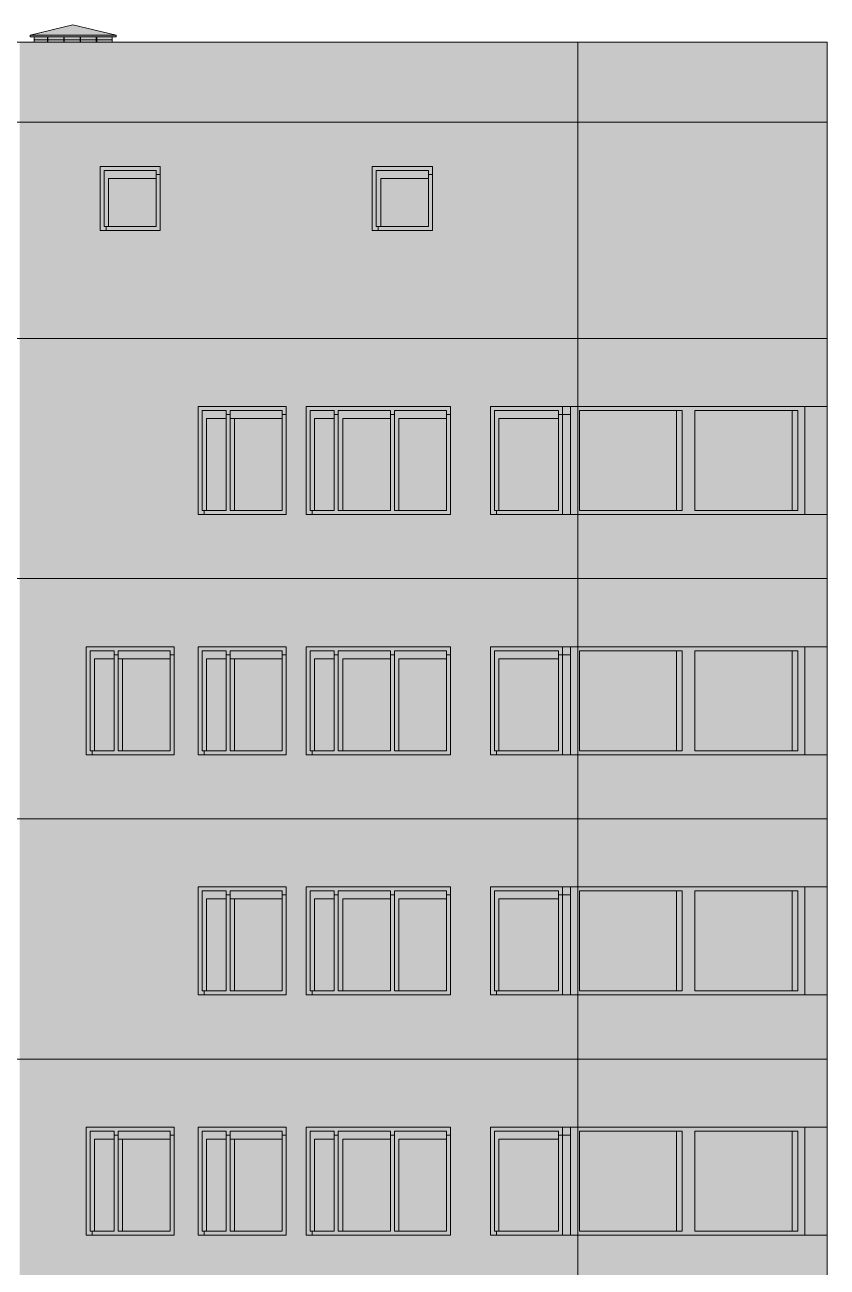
# Model space of a CAD drawing. Header units: millimetres. Extents: x 145836 to 266027, y 108786 to 206069.
# Drawn here: x 163230 to 168240, y 193599 to 201358 of the extents above; entities that cross this region are included whole.
import ezdxf

# ---------------------------------------------------------------- set-up
doc = ezdxf.new("R2010")
doc.units = ezdxf.units.MM
doc.layers.get('0').update_dxf_attribs({"color": 250})
doc.layers.add('hatch1', color=7, linetype='Continuous')

msp = doc.modelspace()

# ---------------------------------------------------------------- hatches: boundary and pattern name
at = {"lineweight": 13}
for color, points in [(253, [(163799.6, 201293.4), (163530.2, 201357.7), (163262.7, 201293.4)]), (253, [(164074.6, 200474), (163699.6, 200474), (163699.6, 200074), (163737, 200074), (163737, 200099), (163724.6, 200099), (163724.6, 200449), (164049.6, 200449), (164049.6, 200424), (164074.6, 200424)]), (255, [(164074.6, 200424), (164049.6, 200424), (164049.6, 200099), (163737, 200099), (163737, 200074), (164074.6, 200074)]), (253, [(165774.6, 200474), (165399.6, 200474), (165399.6, 200074), (165437, 200074), (165437, 200099), (165424.6, 200099), (165424.6, 200449), (165749.6, 200449), (165749.6, 200424), (165774.6, 200424)]), (255, [(165749.6, 200099), (165437, 200099), (165437, 200074), (165774.6, 200074), (165774.6, 200424), (165749.6, 200424)]), (255, [(164862.1, 198924), (164837.1, 198924), (164837.1, 198324), (164512.1, 198324), (164512.1, 198924), (164487.1, 198924), (164487.1, 198324), (164349.5, 198324), (164349.5, 198299), (164862.1, 198299)]), (255, [(165887.1, 198924), (165862.1, 198924), (165862.1, 198324), (165537.1, 198324), (165537.1, 198924), (165512.1, 198924), (165512.1, 198324), (165187.1, 198324), (165187.1, 198924), (165162.1, 198924), (165162.1, 198324), (165024.5, 198324), (165024.5, 198299), (165887.1, 198299)]), (253, [(166162.1, 198924), (166137.1, 198924), (166137.1, 198299), (166174.5, 198299), (166174.5, 198324), (166162.1, 198324)]), (255, [(164862.1, 197424), (164837.1, 197424), (164837.1, 196824), (164512.1, 196824), (164512.1, 197424), (164487.1, 197424), (164487.1, 196824), (164349.5, 196824), (164349.5, 196799), (164862.1, 196799)]), (255, [(165887.1, 197424), (165862.1, 197424), (165862.1, 196824), (165537.1, 196824), (165537.1, 197424), (165512.1, 197424), (165512.1, 196824), (165187.1, 196824), (165187.1, 197424), (165162.1, 197424), (165162.1, 196824), (165024.5, 196824), (165024.5, 196799), (165887.1, 196799)]), (253, [(166162.1, 197424), (166137.1, 197424), (166137.1, 196799), (166174.5, 196799), (166174.5, 196824), (166162.1, 196824)]), (255, [(164862.1, 195924), (164837.1, 195924), (164837.1, 195324), (164512.1, 195324), (164512.1, 195924), (164487.1, 195924), (164487.1, 195324), (164349.5, 195324), (164349.5, 195299), (164862.1, 195299)]), (255, [(165887.1, 195924), (165862.1, 195924), (165862.1, 195324), (165537.1, 195324), (165537.1, 195924), (165512.1, 195924), (165512.1, 195324), (165187.1, 195324), (165187.1, 195924), (165162.1, 195924), (165162.1, 195324), (165024.5, 195324), (165024.5, 195299), (165887.1, 195299)]), (253, [(166162.1, 195924), (166137.1, 195924), (166137.1, 195299), (166174.5, 195299), (166174.5, 195324), (166162.1, 195324)]), (255, [(164862.1, 194424), (164837.1, 194424), (164837.1, 193824), (164512.1, 193824), (164512.1, 194424), (164487.1, 194424), (164487.1, 193824), (164349.5, 193824), (164349.5, 193799), (164862.1, 193799)]), (255, [(165887.1, 194424), (165862.1, 194424), (165862.1, 193824), (165537.1, 193824), (165537.1, 194424), (165512.1, 194424), (165512.1, 193824), (165187.1, 193824), (165187.1, 194424), (165162.1, 194424), (165162.1, 193824), (165024.5, 193824), (165024.5, 193799), (165887.1, 193799)]), (253, [(166162.1, 194424), (166137.1, 194424), (166137.1, 193799), (166174.5, 193799), (166174.5, 193824), (166162.1, 193824)])]:
    msp.add_hatch(color=color, dxfattribs=at).paths.add_polyline_path(points)
at = {"lineweight": 13, "true_color": 0x787878}
for points in [[(163799.6, 201293.4), (163262.7, 201293.4), (163262.7, 201283.8), (163799.6, 201283.8)], [(163774.6, 201264.2), (163292.5, 201264.2), (163287.7, 201267.3), (163287.7, 201249), (163774.6, 201249)]]:
    msp.add_hatch(color=8, dxfattribs=at).paths.add_polyline_path(points)
at = {"lineweight": 13, "true_color": 0x5c5c5c}
msp.add_hatch(color=251, dxfattribs=at).paths.add_polyline_path([(163774.6, 201264.2), (163774.6, 201283.8), (163287.7, 201283.8), (163287.7, 201267.3), (163292.5, 201264.2)])
at = {"lineweight": 13}
h = msp.add_hatch(dxfattribs=at)
h.set_pattern_fill('AR-B816C', color=256, scale=0.25, style=0)
h.set_pattern_definition([(0, (-4164.62, 265101.4), (50.8, 50.8), [99.21875, -2.38125]), (0, (-4215.42, 265103.78), (50.8, 50.8), [99.21875, -2.38125]), (90, (-4164.62, 265101.4), (-50.8, 50.8), [-53.18125, 48.41875]), (90, (-4167, 265101.4), (-50.8, 50.8), [-53.18125, 48.41875])])
h.paths.add_polyline_path([(163774.6, 201283.8), (163287.7, 201283.8), (163287.7, 201267.3), (163292.5, 201264.2), (163774.6, 201264.2)])
h.paths.add_polyline_path([(163774.6, 201264.2), (163292.5, 201264.2), (163287.7, 201267.3), (163287.7, 201249), (163774.6, 201249)])
at = {"lineweight": 13, "true_color": 0x5c6d75}
for points in [[(164049.6, 200449), (163724.6, 200449), (163724.6, 200099), (163752, 200099), (163752, 200399), (164049.6, 200399)], [(165749.6, 200399), (165749.6, 200449), (165424.6, 200449), (165424.6, 200099), (165452, 200099), (165452, 200399)], [(165012.1, 198949), (165012.1, 198324), (165039.5, 198324), (165039.5, 198899), (165162.1, 198899), (165162.1, 198949)], [(166162.1, 198949), (166162.1, 198324), (166189.5, 198324), (166189.5, 198899), (166562.1, 198899), (166562.1, 198949)], [(165012.1, 197449), (165012.1, 196824), (165039.5, 196824), (165039.5, 197399), (165162.1, 197399), (165162.1, 197449)], [(166162.1, 197449), (166162.1, 196824), (166189.5, 196824), (166189.5, 197399), (166562.1, 197399), (166562.1, 197449)], [(165012.1, 195949), (165012.1, 195324), (165039.5, 195324), (165039.5, 195899), (165162.1, 195899), (165162.1, 195949)], [(166162.1, 195949), (166162.1, 195324), (166189.5, 195324), (166189.5, 195899), (166562.1, 195899), (166562.1, 195949)], [(165012.1, 194449), (165012.1, 193824), (165039.5, 193824), (165039.5, 194399), (165162.1, 194399), (165162.1, 194449)], [(166162.1, 194449), (166162.1, 193824), (166189.5, 193824), (166189.5, 194399), (166562.1, 194399), (166562.1, 194449)]]:
    msp.add_hatch(color=147, dxfattribs=at).paths.add_polyline_path(points)
at = {"lineweight": 13, "true_color": 0x70858f}
for points in [[(164049.6, 200399), (163752, 200399), (163752, 200099), (164049.6, 200099)], [(165749.6, 200399), (165452, 200399), (165452, 200099), (165749.6, 200099)], [(166189.5, 198899), (166189.5, 198324), (166562.1, 198324), (166562.1, 198899)], [(166189.5, 197399), (166189.5, 196824), (166562.1, 196824), (166562.1, 197399)], [(166189.5, 195899), (166189.5, 195324), (166562.1, 195324), (166562.1, 195899)], [(166189.5, 194399), (166189.5, 193824), (166562.1, 193824), (166562.1, 194399)]]:
    msp.add_hatch(color=8, dxfattribs=at).paths.add_polyline_path(points)
at = {"lineweight": 20}
for color, points in [(253, [(164312.1, 198299), (164349.5, 198299), (164349.5, 198324), (164337.1, 198324), (164337.1, 198949), (164487.1, 198949), (164487.1, 198924), (164512.1, 198924), (164512.1, 198949), (164837.1, 198949), (164837.1, 198924), (164862.1, 198924), (164862.1, 198974), (164312.1, 198974)]), (253, [(165887.1, 198974), (164987.1, 198974), (164987.1, 198299), (165024.5, 198299), (165024.5, 198324), (165012.1, 198324), (165012.1, 198949), (165162.1, 198949), (165162.1, 198924), (165187.1, 198924), (165187.1, 198949), (165512.1, 198949), (165512.1, 198924), (165537.1, 198924), (165537.1, 198949), (165862.1, 198949), (165862.1, 198924), (165887.1, 198924)]), (253, [(163612.1, 197474), (163612.1, 196799), (163649.5, 196799), (163649.5, 196824), (163637.1, 196824), (163637.1, 197449), (163787.1, 197449), (163787.1, 197424), (163812.1, 197424), (163812.1, 197449), (164137.1, 197449), (164137.1, 197424), (164162.1, 197424), (164162.1, 197474)]), (253, [(164312.1, 196799), (164349.5, 196799), (164349.5, 196824), (164337.1, 196824), (164337.1, 197449), (164487.1, 197449), (164487.1, 197424), (164512.1, 197424), (164512.1, 197449), (164837.1, 197449), (164837.1, 197424), (164862.1, 197424), (164862.1, 197474), (164312.1, 197474)]), (253, [(165887.1, 197474), (164987.1, 197474), (164987.1, 196799), (165024.5, 196799), (165024.5, 196824), (165012.1, 196824), (165012.1, 197449), (165162.1, 197449), (165162.1, 197424), (165187.1, 197424), (165187.1, 197449), (165512.1, 197449), (165512.1, 197424), (165537.1, 197424), (165537.1, 197449), (165862.1, 197449), (165862.1, 197424), (165887.1, 197424)]), (255, [(164137.1, 196824), (163812.1, 196824), (163812.1, 197424), (163787.1, 197424), (163787.1, 196824), (163649.5, 196824), (163649.5, 196799), (164162.1, 196799), (164162.1, 197424), (164137.1, 197424)]), (253, [(164312.1, 195299), (164349.5, 195299), (164349.5, 195324), (164337.1, 195324), (164337.1, 195949), (164487.1, 195949), (164487.1, 195924), (164512.1, 195924), (164512.1, 195949), (164837.1, 195949), (164837.1, 195924), (164862.1, 195924), (164862.1, 195974), (164312.1, 195974)]), (253, [(165887.1, 195974), (164987.1, 195974), (164987.1, 195299), (165024.5, 195299), (165024.5, 195324), (165012.1, 195324), (165012.1, 195949), (165162.1, 195949), (165162.1, 195924), (165187.1, 195924), (165187.1, 195949), (165512.1, 195949), (165512.1, 195924), (165537.1, 195924), (165537.1, 195949), (165862.1, 195949), (165862.1, 195924), (165887.1, 195924)]), (253, [(163612.1, 194474), (163612.1, 193799), (163649.5, 193799), (163649.5, 193824), (163637.1, 193824), (163637.1, 194449), (163787.1, 194449), (163787.1, 194424), (163812.1, 194424), (163812.1, 194449), (164137.1, 194449), (164137.1, 194424), (164162.1, 194424), (164162.1, 194474)]), (253, [(164312.1, 193799), (164349.5, 193799), (164349.5, 193824), (164337.1, 193824), (164337.1, 194449), (164487.1, 194449), (164487.1, 194424), (164512.1, 194424), (164512.1, 194449), (164837.1, 194449), (164837.1, 194424), (164862.1, 194424), (164862.1, 194474), (164312.1, 194474)]), (253, [(165887.1, 194474), (164987.1, 194474), (164987.1, 193799), (165024.5, 193799), (165024.5, 193824), (165012.1, 193824), (165012.1, 194449), (165162.1, 194449), (165162.1, 194424), (165187.1, 194424), (165187.1, 194449), (165512.1, 194449), (165512.1, 194424), (165537.1, 194424), (165537.1, 194449), (165862.1, 194449), (165862.1, 194424), (165887.1, 194424)]), (255, [(164137.1, 193824), (163812.1, 193824), (163812.1, 194424), (163787.1, 194424), (163787.1, 193824), (163649.5, 193824), (163649.5, 193799), (164162.1, 193799), (164162.1, 194424), (164137.1, 194424)])]:
    msp.add_hatch(color=color, dxfattribs=at).paths.add_polyline_path(points)
at = {"lineweight": 20, "true_color": 0x5c6d75}
for points in [[(164337.1, 198949), (164337.1, 198324), (164364.5, 198324), (164364.5, 198899), (164487.1, 198899), (164487.1, 198949)], [(164837.1, 198899), (164837.1, 198949), (164512.1, 198949), (164512.1, 198899)], [(164337.1, 197449), (164337.1, 196824), (164364.5, 196824), (164364.5, 197399), (164487.1, 197399), (164487.1, 197449)], [(164837.1, 197399), (164837.1, 197449), (164512.1, 197449), (164512.1, 197399)], [(164337.1, 195949), (164337.1, 195324), (164364.5, 195324), (164364.5, 195899), (164487.1, 195899), (164487.1, 195949)], [(164837.1, 195899), (164837.1, 195949), (164512.1, 195949), (164512.1, 195899)], [(164337.1, 194449), (164337.1, 193824), (164364.5, 193824), (164364.5, 194399), (164487.1, 194399), (164487.1, 194449)], [(164837.1, 194399), (164837.1, 194449), (164512.1, 194449), (164512.1, 194399)]]:
    msp.add_hatch(color=147, dxfattribs=at).paths.add_polyline_path(points)
at = {"lineweight": 13, "true_color": 0x5c6d75}
h = msp.add_hatch(color=147, dxfattribs=at)
h.paths.add_polyline_path([(165187.1, 198949), (165187.1, 198324), (165214.5, 198324), (165214.5, 198899), (165512.1, 198899), (165512.1, 198949)])
h.paths.add_polyline_path([(165537.1, 198949), (165537.1, 198324), (165564.5, 198324), (165564.5, 198899), (165862.1, 198899), (165862.1, 198949)])
at = {"lineweight": 13}
h = msp.add_hatch(color=253, dxfattribs=at)
h.paths.add_polyline_path([(166587.1, 198974), (166137.1, 198974), (166137.1, 198924), (166162.1, 198924), (166162.1, 198949), (166562.1, 198949), (166562.1, 198924), (166587.1, 198924)])
h.paths.add_polyline_path([(166636.1, 198974), (166587.1, 198974), (166587.1, 198924), (166636.1, 198924)])
at = {"lineweight": 13, "true_color": 0xb3b3b3}
h = msp.add_hatch(color=253, dxfattribs=at)
h.paths.add_polyline_path([(166636.1, 198974), (166636.1, 198299), (168099.6, 198299), (168099.6, 198974)])
h.paths.add_polyline_path([(167414, 198324), (168055.6, 198324), (168055.6, 198949), (167414, 198949)], flags=16)
h.paths.add_polyline_path([(167334.8, 198324), (166693.1, 198324), (166693.1, 198949), (167334.8, 198949)], flags=16)
at = {"lineweight": 13, "true_color": 0x5c6d75}
h = msp.add_hatch(color=147, dxfattribs=at)
h.paths.add_polyline_path([(166693.1, 198949), (166693.1, 198324), (167299.4, 198324), (167299.4, 198949)])
h.paths.add_polyline_path([(167414, 198949), (167414, 198324), (168020.3, 198324), (168020.3, 198949)])
at = {"lineweight": 13, "true_color": 0x5c5c5c}
h = msp.add_hatch(color=251, dxfattribs=at)
h.paths.add_polyline_path([(167334.8, 198949), (167299.4, 198949), (167299.4, 198324), (167334.8, 198324)])
h.paths.add_polyline_path([(168055.6, 198949), (168020.3, 198949), (168020.3, 198324), (168055.6, 198324)])
h = msp.add_hatch(color=251, dxfattribs=at)
h.dxf.hatch_style = 1
h.paths.add_polyline_path([(168239.6, 198974), (168099.6, 198974), (168099.6, 198299), (168239.6, 198299)])
at = {"lineweight": 13, "true_color": 0x70858f}
h = msp.add_hatch(color=8, dxfattribs=at)
h.paths.add_polyline_path([(164539.5, 198324), (164837.1, 198324), (164837.1, 198899), (164539.5, 198899)])
h.paths.add_polyline_path([(164487.1, 198899), (164364.5, 198899), (164364.5, 198324), (164487.1, 198324)])
at = {"lineweight": 13, "true_color": 0x5c6d75}
h = msp.add_hatch(color=147, dxfattribs=at)
h.dxf.hatch_style = 1
h.paths.add_polyline_path([(164539.5, 198899), (164512.1, 198899), (164512.1, 198324), (164539.5, 198324)])
at = {"lineweight": 13, "true_color": 0x70858f}
h = msp.add_hatch(color=8, dxfattribs=at)
h.paths.add_polyline_path([(165039.5, 198324), (165162.1, 198324), (165162.1, 198899), (165039.5, 198899)])
h.paths.add_polyline_path([(165214.5, 198324), (165512.1, 198324), (165512.1, 198899), (165214.5, 198899)])
h.paths.add_polyline_path([(165564.5, 198899), (165564.5, 198324), (165862.1, 198324), (165862.1, 198899)])
at = {"lineweight": 13}
h = msp.add_hatch(color=255, dxfattribs=at)
h.paths.add_polyline_path([(166636.1, 198924), (166587.1, 198924), (166587.1, 198299), (166636.1, 198299)])
h.paths.add_polyline_path([(166587.1, 198924), (166562.1, 198924), (166562.1, 198324), (166174.5, 198324), (166174.5, 198299), (166587.1, 198299)])
h = msp.add_hatch(color=253, dxfattribs=at)
h.paths.add_polyline_path([(166587.1, 197474), (166137.1, 197474), (166137.1, 197424), (166162.1, 197424), (166162.1, 197449), (166562.1, 197449), (166562.1, 197424), (166587.1, 197424)])
h.paths.add_polyline_path([(166636.1, 197474), (166587.1, 197474), (166587.1, 197424), (166636.1, 197424)])
at = {"lineweight": 13, "true_color": 0xb3b3b3}
h = msp.add_hatch(color=253, dxfattribs=at)
h.paths.add_polyline_path([(166636.1, 197474), (166636.1, 196799), (168099.6, 196799), (168099.6, 197474)])
h.paths.add_polyline_path([(167414, 196824), (168055.6, 196824), (168055.6, 197449), (167414, 197449)], flags=16)
h.paths.add_polyline_path([(167334.8, 196824), (166693.1, 196824), (166693.1, 197449), (167334.8, 197449)], flags=16)
at = {"lineweight": 13, "true_color": 0x5c5c5c}
h = msp.add_hatch(color=251, dxfattribs=at)
h.dxf.hatch_style = 1
h.paths.add_polyline_path([(168239.6, 197474), (168099.6, 197474), (168099.6, 196799), (168239.6, 196799)])
at = {"lineweight": 20, "true_color": 0x5c6d75}
h = msp.add_hatch(color=147, dxfattribs=at)
h.paths.add_polyline_path([(164137.1, 197399), (164137.1, 197449), (163812.1, 197449), (163812.1, 197399)])
h.paths.add_polyline_path([(163787.1, 197399), (163787.1, 197449), (163637.1, 197449), (163637.1, 196824), (163664.5, 196824), (163664.5, 197399)])
at = {"lineweight": 13, "true_color": 0x70858f}
h = msp.add_hatch(color=8, dxfattribs=at)
h.paths.add_polyline_path([(164137.1, 197399), (163839.5, 197399), (163839.5, 196824), (164137.1, 196824)])
h.paths.add_polyline_path([(163664.5, 196824), (163787.1, 196824), (163787.1, 197399), (163664.5, 197399)])
at = {"lineweight": 13, "true_color": 0x5c6d75}
h = msp.add_hatch(color=147, dxfattribs=at)
h.paths.add_polyline_path([(163839.5, 197399), (163812.1, 197399), (163812.1, 196824), (163839.5, 196824)])
h.paths.add_polyline_path([(164512.1, 196824), (164539.5, 196824), (164539.5, 197399), (164512.1, 197399)])
at = {"lineweight": 13, "true_color": 0x70858f}
h = msp.add_hatch(color=8, dxfattribs=at)
h.paths.add_polyline_path([(164539.5, 196824), (164837.1, 196824), (164837.1, 197399), (164539.5, 197399)])
h.paths.add_polyline_path([(164487.1, 197399), (164364.5, 197399), (164364.5, 196824), (164487.1, 196824)])
h = msp.add_hatch(color=8, dxfattribs=at)
h.paths.add_polyline_path([(165039.5, 196824), (165162.1, 196824), (165162.1, 197399), (165039.5, 197399)])
h.paths.add_polyline_path([(165214.5, 196824), (165512.1, 196824), (165512.1, 197399), (165214.5, 197399)])
h.paths.add_polyline_path([(165564.5, 197399), (165564.5, 196824), (165862.1, 196824), (165862.1, 197399)])
at = {"lineweight": 13, "true_color": 0x5c6d75}
h = msp.add_hatch(color=147, dxfattribs=at)
h.paths.add_polyline_path([(165187.1, 197449), (165187.1, 196824), (165214.5, 196824), (165214.5, 197399), (165512.1, 197399), (165512.1, 197449)])
h.paths.add_polyline_path([(165537.1, 197449), (165537.1, 196824), (165564.5, 196824), (165564.5, 197399), (165862.1, 197399), (165862.1, 197449)])
at = {"lineweight": 13}
h = msp.add_hatch(color=255, dxfattribs=at)
h.paths.add_polyline_path([(166636.1, 197424), (166587.1, 197424), (166587.1, 196799), (166636.1, 196799)])
h.paths.add_polyline_path([(166587.1, 197424), (166562.1, 197424), (166562.1, 196824), (166174.5, 196824), (166174.5, 196799), (166587.1, 196799)])
at = {"lineweight": 13, "true_color": 0x5c6d75}
h = msp.add_hatch(color=147, dxfattribs=at)
h.paths.add_polyline_path([(166693.1, 197449), (166693.1, 196824), (167299.4, 196824), (167299.4, 197449)])
h.paths.add_polyline_path([(167414, 197449), (167414, 196824), (168020.3, 196824), (168020.3, 197449)])
at = {"lineweight": 13, "true_color": 0x5c5c5c}
h = msp.add_hatch(color=251, dxfattribs=at)
h.paths.add_polyline_path([(167334.8, 197449), (167299.4, 197449), (167299.4, 196824), (167334.8, 196824)])
h.paths.add_polyline_path([(168055.6, 197449), (168020.3, 197449), (168020.3, 196824), (168055.6, 196824)])
at = {"lineweight": 13, "true_color": 0x5c6d75}
h = msp.add_hatch(color=147, dxfattribs=at)
h.paths.add_polyline_path([(165187.1, 195949), (165187.1, 195324), (165214.5, 195324), (165214.5, 195899), (165512.1, 195899), (165512.1, 195949)])
h.paths.add_polyline_path([(165537.1, 195949), (165537.1, 195324), (165564.5, 195324), (165564.5, 195899), (165862.1, 195899), (165862.1, 195949)])
at = {"lineweight": 13}
h = msp.add_hatch(color=253, dxfattribs=at)
h.paths.add_polyline_path([(166587.1, 195974), (166137.1, 195974), (166137.1, 195924), (166162.1, 195924), (166162.1, 195949), (166562.1, 195949), (166562.1, 195924), (166587.1, 195924)])
h.paths.add_polyline_path([(166636.1, 195974), (166587.1, 195974), (166587.1, 195924), (166636.1, 195924)])
h = msp.add_hatch(color=255, dxfattribs=at)
h.paths.add_polyline_path([(166636.1, 195924), (166587.1, 195924), (166587.1, 195299), (166636.1, 195299)])
h.paths.add_polyline_path([(166587.1, 195924), (166562.1, 195924), (166562.1, 195324), (166174.5, 195324), (166174.5, 195299), (166587.1, 195299)])
at = {"lineweight": 13, "true_color": 0xb3b3b3}
h = msp.add_hatch(color=253, dxfattribs=at)
h.paths.add_polyline_path([(166636.1, 195974), (166636.1, 195299), (168099.6, 195299), (168099.6, 195974)])
h.paths.add_polyline_path([(167414, 195324), (168055.6, 195324), (168055.6, 195949), (167414, 195949)], flags=16)
h.paths.add_polyline_path([(167334.8, 195324), (166693.1, 195324), (166693.1, 195949), (167334.8, 195949)], flags=16)
at = {"lineweight": 13, "true_color": 0x5c6d75}
h = msp.add_hatch(color=147, dxfattribs=at)
h.paths.add_polyline_path([(166693.1, 195949), (166693.1, 195324), (167299.4, 195324), (167299.4, 195949)])
h.paths.add_polyline_path([(167414, 195949), (167414, 195324), (168020.3, 195324), (168020.3, 195949)])
at = {"lineweight": 13, "true_color": 0x5c5c5c}
h = msp.add_hatch(color=251, dxfattribs=at)
h.paths.add_polyline_path([(167334.8, 195949), (167299.4, 195949), (167299.4, 195324), (167334.8, 195324)])
h.paths.add_polyline_path([(168055.6, 195949), (168020.3, 195949), (168020.3, 195324), (168055.6, 195324)])
h = msp.add_hatch(color=251, dxfattribs=at)
h.dxf.hatch_style = 1
h.paths.add_polyline_path([(168239.6, 195974), (168099.6, 195974), (168099.6, 195299), (168239.6, 195299)])
at = {"lineweight": 13, "true_color": 0x70858f}
h = msp.add_hatch(color=8, dxfattribs=at)
h.paths.add_polyline_path([(164539.5, 195324), (164837.1, 195324), (164837.1, 195899), (164539.5, 195899)])
h.paths.add_polyline_path([(164487.1, 195899), (164364.5, 195899), (164364.5, 195324), (164487.1, 195324)])
at = {"lineweight": 13, "true_color": 0x5c6d75}
h = msp.add_hatch(color=147, dxfattribs=at)
h.dxf.hatch_style = 1
h.paths.add_polyline_path([(164539.5, 195899), (164512.1, 195899), (164512.1, 195324), (164539.5, 195324)])
at = {"lineweight": 13, "true_color": 0x70858f}
h = msp.add_hatch(color=8, dxfattribs=at)
h.paths.add_polyline_path([(165039.5, 195324), (165162.1, 195324), (165162.1, 195899), (165039.5, 195899)])
h.paths.add_polyline_path([(165214.5, 195324), (165512.1, 195324), (165512.1, 195899), (165214.5, 195899)])
h.paths.add_polyline_path([(165564.5, 195899), (165564.5, 195324), (165862.1, 195324), (165862.1, 195899)])
at = {"lineweight": 20, "true_color": 0x5c6d75}
h = msp.add_hatch(color=147, dxfattribs=at)
h.paths.add_polyline_path([(164137.1, 194399), (164137.1, 194449), (163812.1, 194449), (163812.1, 194399)])
h.paths.add_polyline_path([(163787.1, 194399), (163787.1, 194449), (163637.1, 194449), (163637.1, 193824), (163664.5, 193824), (163664.5, 194399)])
at = {"lineweight": 13, "true_color": 0x5c6d75}
h = msp.add_hatch(color=147, dxfattribs=at)
h.paths.add_polyline_path([(165187.1, 194449), (165187.1, 193824), (165214.5, 193824), (165214.5, 194399), (165512.1, 194399), (165512.1, 194449)])
h.paths.add_polyline_path([(165537.1, 194449), (165537.1, 193824), (165564.5, 193824), (165564.5, 194399), (165862.1, 194399), (165862.1, 194449)])
at = {"lineweight": 13}
h = msp.add_hatch(color=253, dxfattribs=at)
h.paths.add_polyline_path([(166587.1, 194474), (166137.1, 194474), (166137.1, 194424), (166162.1, 194424), (166162.1, 194449), (166562.1, 194449), (166562.1, 194424), (166587.1, 194424)])
h.paths.add_polyline_path([(166636.1, 194474), (166587.1, 194474), (166587.1, 194424), (166636.1, 194424)])
at = {"lineweight": 13, "true_color": 0xb3b3b3}
h = msp.add_hatch(color=253, dxfattribs=at)
h.paths.add_polyline_path([(166636.1, 194474), (166636.1, 193799), (168099.6, 193799), (168099.6, 194474)])
h.paths.add_polyline_path([(167414, 193824), (168055.6, 193824), (168055.6, 194449), (167414, 194449)], flags=16)
h.paths.add_polyline_path([(167334.8, 193824), (166693.1, 193824), (166693.1, 194449), (167334.8, 194449)], flags=16)
at = {"lineweight": 13, "true_color": 0x5c6d75}
h = msp.add_hatch(color=147, dxfattribs=at)
h.paths.add_polyline_path([(166693.1, 194449), (166693.1, 193824), (167299.4, 193824), (167299.4, 194449)])
h.paths.add_polyline_path([(167414, 194449), (167414, 193824), (168020.3, 193824), (168020.3, 194449)])
at = {"lineweight": 13, "true_color": 0x5c5c5c}
h = msp.add_hatch(color=251, dxfattribs=at)
h.paths.add_polyline_path([(167334.8, 194449), (167299.4, 194449), (167299.4, 193824), (167334.8, 193824)])
h.paths.add_polyline_path([(168055.6, 194449), (168020.3, 194449), (168020.3, 193824), (168055.6, 193824)])
h = msp.add_hatch(color=251, dxfattribs=at)
h.dxf.hatch_style = 1
h.paths.add_polyline_path([(168239.6, 194474), (168099.6, 194474), (168099.6, 193799), (168239.6, 193799)])
at = {"lineweight": 13, "true_color": 0x70858f}
h = msp.add_hatch(color=8, dxfattribs=at)
h.paths.add_polyline_path([(164137.1, 194399), (163839.5, 194399), (163839.5, 193824), (164137.1, 193824)])
h.paths.add_polyline_path([(163664.5, 193824), (163787.1, 193824), (163787.1, 194399), (163664.5, 194399)])
at = {"lineweight": 13, "true_color": 0x5c6d75}
h = msp.add_hatch(color=147, dxfattribs=at)
h.paths.add_polyline_path([(163839.5, 194399), (163812.1, 194399), (163812.1, 193824), (163839.5, 193824)])
h.paths.add_polyline_path([(164512.1, 193824), (164539.5, 193824), (164539.5, 194399), (164512.1, 194399)])
at = {"lineweight": 13, "true_color": 0x70858f}
h = msp.add_hatch(color=8, dxfattribs=at)
h.paths.add_polyline_path([(164539.5, 193824), (164837.1, 193824), (164837.1, 194399), (164539.5, 194399)])
h.paths.add_polyline_path([(164487.1, 194399), (164364.5, 194399), (164364.5, 193824), (164487.1, 193824)])
h = msp.add_hatch(color=8, dxfattribs=at)
h.paths.add_polyline_path([(165039.5, 193824), (165162.1, 193824), (165162.1, 194399), (165039.5, 194399)])
h.paths.add_polyline_path([(165214.5, 193824), (165512.1, 193824), (165512.1, 194399), (165214.5, 194399)])
h.paths.add_polyline_path([(165564.5, 194399), (165564.5, 193824), (165862.1, 193824), (165862.1, 194399)])
at = {"lineweight": 13}
h = msp.add_hatch(color=255, dxfattribs=at)
h.paths.add_polyline_path([(166636.1, 194424), (166587.1, 194424), (166587.1, 193799), (166636.1, 193799)])
h.paths.add_polyline_path([(166587.1, 194424), (166562.1, 194424), (166562.1, 193824), (166174.5, 193824), (166174.5, 193799), (166587.1, 193799)])
at = {"layer": 'hatch1', "lineweight": 13, "true_color": 0xf1e5a2}
h = msp.add_hatch(color=41, dxfattribs=at)
h.paths.add_polyline_path([(159552.1, 200749), (159552.1, 201249), (156067.2, 201249), (156067.2, 200749)])
h.paths.add_polyline_path([(163197.1, 201249), (163197.1, 200749), (166681.9, 200749), (166681.9, 201249)])
at = {"layer": 'hatch1', "lineweight": 13, "true_color": 0xd9c77d}
msp.add_hatch(color=53, dxfattribs=at).paths.add_polyline_path([(168239.6, 200749), (168239.6, 201249), (166681.9, 201249), (166681.9, 200749)])
at = {"layer": 'hatch1', "lineweight": 13, "true_color": 0xf1e5a2}
h = msp.add_hatch(color=41, dxfattribs=at)
h.dxf.hatch_style = 1
h.paths.add_polyline_path([(163197.1, 200749), (163197.1, 199399), (166681.9, 199399), (166681.9, 200749)])
at = {"layer": 'hatch1', "lineweight": 13, "true_color": 0xd9c77d}
h = msp.add_hatch(color=53, dxfattribs=at)
h.dxf.hatch_style = 1
h.paths.add_polyline_path([(168239.6, 199399), (168239.6, 200749), (166681.9, 200749), (166681.9, 199399)])
h.paths.add_polyline_path([(166681.9, 199399), (166681.9, 198974), (168239.6, 198974), (168239.6, 199399)])
h.paths.add_polyline_path([(166681.9, 198299), (166681.9, 197899), (168239.6, 197899), (168239.6, 198299)])
at = {"layer": 'hatch1', "lineweight": 13, "true_color": 0xf1e5a2}
h = msp.add_hatch(color=41, dxfattribs=at)
h.dxf.hatch_style = 1
h.paths.add_polyline_path([(163197.1, 199399), (163197.1, 197899), (166681.9, 197899), (166681.9, 198299), (166137.1, 198299), (166137.1, 198974), (166681.9, 198974), (166681.9, 199399)])
h.paths.add_polyline_path([(164312.1, 198974), (164312.1, 198299), (164862.1, 198299), (164862.1, 198974)], flags=16)
h.paths.add_polyline_path([(164337.1, 198949), (164487.1, 198949), (164337.1, 198949), (164337.1, 198324), (164512.1, 198324), (164337.1, 198324)], flags=0)
h.paths.add_polyline_path([(164987.1, 198974), (165887.1, 198974), (165887.1, 198299), (164987.1, 198299)], flags=16)
h.paths.add_polyline_path([(165012.1, 198949), (165162.1, 198949), (165512.1, 198949), (165862.1, 198949), (165862.1, 198324), (165537.1, 198324), (165187.1, 198324), (165012.1, 198324)], flags=0)
at = {"layer": 'hatch1', "lineweight": 13, "true_color": 0xc98238}
h = msp.add_hatch(color=23, dxfattribs=at)
h.dxf.hatch_style = 1
h.paths.add_polyline_path([(163197.1, 197899), (163197.1, 196399), (166681.9, 196399), (166681.9, 196799), (166137.1, 196799), (166137.1, 197474), (166681.9, 197474), (166681.9, 197899)])
h.paths.add_polyline_path([(164312.1, 197474), (164312.1, 196799), (164862.1, 196799), (164862.1, 197474)], flags=16)
h.paths.add_polyline_path([(164337.1, 197449), (164487.1, 197449), (164337.1, 197449), (164337.1, 196824), (164512.1, 196824), (164337.1, 196824)], flags=0)
h.paths.add_polyline_path([(164162.1, 197474), (163612.1, 197474), (163612.1, 196799), (164162.1, 196799)], flags=16)
h.paths.add_polyline_path([(164137.1, 197449), (164137.1, 196824), (163812.1, 196824), (163637.1, 196824), (163637.1, 197449), (163787.1, 197449)], flags=0)
h.paths.add_polyline_path([(164987.1, 197474), (164987.1, 196799), (165887.1, 196799), (165887.1, 197474)], flags=16)
h.paths.add_polyline_path([(165012.1, 197449), (165162.1, 197449), (165512.1, 197449), (165862.1, 197449), (165862.1, 196824), (165537.1, 196824), (165187.1, 196824), (165012.1, 196824)], flags=0)
at = {"layer": 'hatch1', "lineweight": 13, "true_color": 0x9c652b}
h = msp.add_hatch(color=25, dxfattribs=at)
h.dxf.hatch_style = 1
h.paths.add_polyline_path([(168239.6, 197474), (168239.6, 197899), (166681.9, 197899), (166681.9, 197474)])
h.paths.add_polyline_path([(166681.9, 196799), (166681.9, 196399), (168239.6, 196399), (168239.6, 196799)])
at = {"layer": 'hatch1', "lineweight": 13, "true_color": 0xf1e5a2}
h = msp.add_hatch(color=41, dxfattribs=at)
h.dxf.hatch_style = 1
h.paths.add_polyline_path([(163197.1, 196399), (163197.1, 194899), (166681.9, 194899), (166681.9, 195299), (166137.1, 195299), (166137.1, 195974), (166681.9, 195974), (166681.9, 196399)])
h.paths.add_polyline_path([(164312.1, 195974), (164312.1, 195299), (164862.1, 195299), (164862.1, 195974)], flags=16)
h.paths.add_polyline_path([(164337.1, 195949), (164487.1, 195949), (164337.1, 195949), (164337.1, 195324), (164512.1, 195324), (164337.1, 195324)], flags=0)
h.paths.add_polyline_path([(164987.1, 195974), (165887.1, 195974), (165887.1, 195299), (164987.1, 195299)], flags=16)
h.paths.add_polyline_path([(165012.1, 195949), (165162.1, 195949), (165512.1, 195949), (165862.1, 195949), (165862.1, 195324), (165537.1, 195324), (165187.1, 195324), (165012.1, 195324)], flags=0)
at = {"layer": 'hatch1', "lineweight": 13, "true_color": 0xd9c77d}
h = msp.add_hatch(color=53, dxfattribs=at)
h.dxf.hatch_style = 1
h.paths.add_polyline_path([(166681.9, 196399), (166681.9, 195974), (168239.6, 195974), (168239.6, 196399)])
h.paths.add_polyline_path([(168239.6, 194899), (168239.6, 195299), (166681.9, 195299), (166681.9, 194899)])
at = {"layer": 'hatch1', "lineweight": 13, "true_color": 0xc98238}
h = msp.add_hatch(color=23, dxfattribs=at)
h.dxf.hatch_style = 1
h.paths.add_polyline_path([(163197.1, 194899), (163197.1, 193399), (166681.9, 193399), (166681.9, 193799), (166137.1, 193799), (166137.1, 194474), (166681.9, 194474), (166681.9, 194899)])
h.paths.add_polyline_path([(164312.1, 194474), (164312.1, 193799), (164862.1, 193799), (164862.1, 194474)], flags=16)
h.paths.add_polyline_path([(164337.1, 194449), (164487.1, 194449), (164487.1, 194424), (164512.1, 194424), (164512.1, 194449), (164837.1, 194449), (164837.1, 193824), (164512.1, 193824), (164512.1, 194424), (164487.1, 194424), (164487.1, 193824), (164337.1, 193824)], flags=0)
h.paths.add_polyline_path([(164162.1, 194474), (164162.1, 193799), (163612.1, 193799), (163612.1, 194474)], flags=16)
h.paths.add_polyline_path([(164137.1, 194449), (164137.1, 193824), (163812.1, 193824), (163812.1, 194424), (163787.1, 194424), (163787.1, 193824), (163637.1, 193824), (163637.1, 194449), (163787.1, 194449), (163787.1, 194424), (163812.1, 194424), (163812.1, 194449)], flags=0)
h.paths.add_polyline_path([(164987.1, 194474), (165887.1, 194474), (165887.1, 193799), (164987.1, 193799)], flags=16)
h.paths.add_polyline_path([(165012.1, 194449), (165162.1, 194449), (165162.1, 194424), (165187.1, 194424), (165187.1, 194449), (165512.1, 194449), (165512.1, 194424), (165537.1, 194424), (165537.1, 194449), (165537.1, 193824), (165537.1, 194424), (165512.1, 194424), (165512.1, 193824), (165187.1, 193824), (165187.1, 194424), (165162.1, 194424), (165162.1, 193824), (165012.1, 193824)], flags=0)
at = {"layer": 'hatch1', "lineweight": 13, "true_color": 0x9c652b}
h = msp.add_hatch(color=25, dxfattribs=at)
h.dxf.hatch_style = 1
h.paths.add_polyline_path([(168239.6, 194474), (168239.6, 194899), (166681.9, 194899), (166681.9, 194474)])
h.paths.add_polyline_path([(166681.9, 193799), (166681.9, 193399), (168239.6, 193399), (168239.6, 193799)])

# ---------------------------------------------------------------- linework, layer by layer
at = {"lineweight": 13}
for p, q in [((163530.2, 201357.7), (163262.7, 201293.4)), ((163530.2, 201357.7), (163799.6, 201293.4)), ((163262.7, 201293.4), (163262.7, 201283.8)), ((163262.7, 201293.4), (163799.6, 201293.4)), ((163262.7, 201283.8), (163799.6, 201283.8)), ((163287.7, 201283.8), (163287.7, 201249)), ((163287.7, 201283.8), (163287.7, 201249)), ((163774.6, 201283.8), (163774.6, 201249)), ((163799.6, 201293.4), (163799.6, 201283.8)), ((163287.7, 201249), (163774.6, 201249)), ((166137.1, 198299), (166137.1, 198974)), ((166137.1, 196799), (166137.1, 197474)), ((166137.1, 195299), (166137.1, 195974)), ((166137.1, 193799), (166137.1, 194474))]:
    msp.add_line(p, q, dxfattribs=at)
at = {"color": 251, "lineweight": 13, "true_color": 0x5c5c5c}
for p, q in [((163287.7, 201267.3), (163292.5, 201264.2)), ((163292.5, 201264.2), (163774.6, 201264.2))]:
    msp.add_line(p, q, dxfattribs=at)
at = {"lineweight": 9}
msp.add_line((154509.6, 201249), (168239.6, 201249), dxfattribs=at)
at = {"lineweight": 20}
for p, q in [((166681.9, 168449), (166681.9, 201249)), ((168239.6, 168449), (168239.6, 201249)), ((168239.6, 200749), (154509.6, 200749)), ((163699.6, 200074), (163699.6, 200474)), ((163699.6, 200474), (164074.6, 200474)), ((163699.6, 200449), (163699.6, 200099)), ((163724.6, 200449), (164049.6, 200449)), ((163724.6, 200099), (163724.6, 200449)), ((163724.6, 200449), (164049.6, 200449)), ((164049.6, 200449), (164049.6, 200099)), ((164074.6, 200099), (164074.6, 200474)), ((164074.6, 200474), (164074.6, 200074)), ((165399.6, 200074), (165399.6, 200474)), ((165399.6, 200474), (165774.6, 200474)), ((165399.6, 200449), (165399.6, 200099)), ((165424.6, 200449), (165749.6, 200449)), ((165424.6, 200099), (165424.6, 200449)), ((165424.6, 200449), (165749.6, 200449)), ((165749.6, 200449), (165749.6, 200099)), ((165774.6, 200099), (165774.6, 200474)), ((165774.6, 200474), (165774.6, 200074)), ((163724.6, 200099), (164049.6, 200099)), ((165424.6, 200099), (165749.6, 200099)), ((164074.6, 200074), (163699.6, 200074)), ((165774.6, 200074), (165399.6, 200074)), ((168239.6, 199399), (154509.6, 199399)), ((164862.1, 198974), (164312.1, 198974)), ((164312.1, 198299), (164312.1, 198974)), ((164337.1, 198324), (164337.1, 198949)), ((164337.1, 198949), (164487.1, 198949)), ((164337.1, 198949), (164487.1, 198949)), ((164487.1, 198949), (164487.1, 198324)), ((164512.1, 198949), (164837.1, 198949)), ((164512.1, 198324), (164512.1, 198949)), ((164512.1, 198949), (164837.1, 198949)), ((164837.1, 198949), (164837.1, 198324)), ((164862.1, 198299), (164862.1, 198974)), ((164987.1, 198299), (164987.1, 198974)), ((164987.1, 198974), (165887.1, 198974)), ((165012.1, 198324), (165012.1, 198949)), ((165012.1, 198949), (165162.1, 198949)), ((165012.1, 198949), (165162.1, 198949)), ((165162.1, 198949), (165162.1, 198324)), ((165187.1, 198949), (165512.1, 198949)), ((165187.1, 198324), (165187.1, 198949)), ((165187.1, 198949), (165512.1, 198949)), ((165512.1, 198949), (165512.1, 198324)), ((165537.1, 198949), (165862.1, 198949)), ((165537.1, 198324), (165537.1, 198949)), ((165862.1, 198949), (165862.1, 198324)), ((165887.1, 198299), (165887.1, 198974)), ((166137.1, 198974), (168239.6, 198974)), ((166162.1, 198949), (166562.1, 198949)), ((166162.1, 198324), (166162.1, 198949)), ((166562.1, 198949), (166562.1, 198324)), ((166587.1, 198299), (166587.1, 198974)), ((166636.1, 198299), (166636.1, 198974)), ((166693.1, 198949), (167334.8, 198949)), ((166693.1, 198324), (166693.1, 198949)), ((167299.4, 198324), (167299.4, 198949)), ((167334.8, 198324), (167334.8, 198949)), ((167414, 198949), (168055.6, 198949)), ((167414, 198324), (167414, 198949)), ((168020.3, 198324), (168020.3, 198949)), ((168055.6, 198324), (168055.6, 198949)), ((168099.6, 198299), (168099.6, 198974)), ((164337.1, 198324), (164487.1, 198324)), ((164512.1, 198324), (164837.1, 198324)), ((165012.1, 198324), (165162.1, 198324)), ((165187.1, 198324), (165512.1, 198324)), ((165537.1, 198324), (165862.1, 198324)), ((166162.1, 198324), (166562.1, 198324)), ((166693.1, 198324), (167334.8, 198324)), ((167414, 198324), (168055.6, 198324)), ((164862.1, 198299), (164312.1, 198299)), ((164987.1, 198299), (165887.1, 198299)), ((166137.1, 198299), (168239.6, 198299)), ((168239.6, 197899), (154509.6, 197899)), ((164162.1, 197474), (163612.1, 197474)), ((163612.1, 196799), (163612.1, 197474)), ((164162.1, 196799), (164162.1, 197474)), ((164862.1, 197474), (164312.1, 197474)), ((164312.1, 196799), (164312.1, 197474)), ((164862.1, 196799), (164862.1, 197474)), ((164987.1, 196799), (164987.1, 197474)), ((164987.1, 197474), (165887.1, 197474)), ((165887.1, 196799), (165887.1, 197474)), ((166137.1, 197474), (168239.6, 197474)), ((166587.1, 196799), (166587.1, 197474)), ((166636.1, 196799), (166636.1, 197474)), ((168099.6, 196799), (168099.6, 197474)), ((163637.1, 196824), (163637.1, 197449)), ((163637.1, 197449), (163787.1, 197449)), ((163637.1, 197449), (163787.1, 197449)), ((163787.1, 197449), (163787.1, 196824)), ((163812.1, 197449), (164137.1, 197449)), ((163812.1, 197449), (164137.1, 197449)), ((163812.1, 196824), (163812.1, 197449)), ((164137.1, 197449), (164137.1, 196824)), ((164337.1, 196824), (164337.1, 197449)), ((164337.1, 197449), (164487.1, 197449)), ((164337.1, 197449), (164487.1, 197449)), ((164487.1, 197449), (164487.1, 196824)), ((164512.1, 197449), (164837.1, 197449)), ((164512.1, 196824), (164512.1, 197449)), ((164512.1, 197449), (164837.1, 197449)), ((164837.1, 197449), (164837.1, 196824)), ((165012.1, 196824), (165012.1, 197449)), ((165012.1, 197449), (165162.1, 197449)), ((165012.1, 197449), (165162.1, 197449)), ((165162.1, 197449), (165162.1, 196824)), ((165187.1, 197449), (165512.1, 197449)), ((165187.1, 196824), (165187.1, 197449)), ((165187.1, 197449), (165512.1, 197449)), ((165512.1, 197449), (165512.1, 196824)), ((165537.1, 197449), (165862.1, 197449)), ((165537.1, 196824), (165537.1, 197449)), ((165862.1, 197449), (165862.1, 196824)), ((166162.1, 197449), (166562.1, 197449)), ((166162.1, 196824), (166162.1, 197449)), ((166562.1, 197449), (166562.1, 196824)), ((166693.1, 197449), (167334.8, 197449)), ((166693.1, 196824), (166693.1, 197449)), ((167299.4, 196824), (167299.4, 197449)), ((167334.8, 196824), (167334.8, 197449)), ((167414, 197449), (168055.6, 197449)), ((167414, 196824), (167414, 197449)), ((168020.3, 196824), (168020.3, 197449)), ((168055.6, 196824), (168055.6, 197449)), ((164162.1, 196799), (163612.1, 196799)), ((163637.1, 196824), (163787.1, 196824)), ((163812.1, 196824), (164137.1, 196824)), ((164862.1, 196799), (164312.1, 196799)), ((164337.1, 196824), (164487.1, 196824)), ((164512.1, 196824), (164837.1, 196824)), ((164987.1, 196799), (165887.1, 196799)), ((165012.1, 196824), (165162.1, 196824)), ((165187.1, 196824), (165512.1, 196824)), ((165537.1, 196824), (165862.1, 196824)), ((166137.1, 196799), (168239.6, 196799)), ((166162.1, 196824), (166562.1, 196824)), ((166693.1, 196824), (167334.8, 196824)), ((167414, 196824), (168055.6, 196824)), ((168239.6, 196399), (154509.6, 196399)), ((164862.1, 195974), (164312.1, 195974)), ((164312.1, 195299), (164312.1, 195974)), ((164337.1, 195324), (164337.1, 195949)), ((164337.1, 195949), (164487.1, 195949)), ((164337.1, 195949), (164487.1, 195949)), ((164487.1, 195949), (164487.1, 195324)), ((164512.1, 195949), (164837.1, 195949)), ((164512.1, 195324), (164512.1, 195949)), ((164512.1, 195949), (164837.1, 195949)), ((164837.1, 195949), (164837.1, 195324)), ((164862.1, 195299), (164862.1, 195974)), ((164987.1, 195299), (164987.1, 195974)), ((164987.1, 195974), (165887.1, 195974)), ((165012.1, 195324), (165012.1, 195949)), ((165012.1, 195949), (165162.1, 195949)), ((165012.1, 195949), (165162.1, 195949)), ((165162.1, 195949), (165162.1, 195324)), ((165187.1, 195949), (165512.1, 195949)), ((165187.1, 195324), (165187.1, 195949)), ((165187.1, 195949), (165512.1, 195949)), ((165512.1, 195949), (165512.1, 195324)), ((165537.1, 195949), (165862.1, 195949)), ((165537.1, 195324), (165537.1, 195949)), ((165862.1, 195949), (165862.1, 195324)), ((165887.1, 195299), (165887.1, 195974)), ((166137.1, 195974), (168239.6, 195974)), ((166162.1, 195949), (166562.1, 195949)), ((166162.1, 195324), (166162.1, 195949)), ((166562.1, 195949), (166562.1, 195324)), ((166587.1, 195299), (166587.1, 195974)), ((166636.1, 195299), (166636.1, 195974)), ((166693.1, 195949), (167334.8, 195949)), ((166693.1, 195324), (166693.1, 195949)), ((167299.4, 195324), (167299.4, 195949)), ((167334.8, 195324), (167334.8, 195949)), ((167414, 195949), (168055.6, 195949)), ((167414, 195324), (167414, 195949)), ((168020.3, 195324), (168020.3, 195949)), ((168055.6, 195324), (168055.6, 195949)), ((168099.6, 195299), (168099.6, 195974)), ((164862.1, 195299), (164312.1, 195299)), ((164337.1, 195324), (164487.1, 195324)), ((164512.1, 195324), (164837.1, 195324)), ((164987.1, 195299), (165887.1, 195299)), ((165012.1, 195324), (165162.1, 195324)), ((165187.1, 195324), (165512.1, 195324)), ((165537.1, 195324), (165862.1, 195324)), ((166137.1, 195299), (168239.6, 195299)), ((166162.1, 195324), (166562.1, 195324)), ((166693.1, 195324), (167334.8, 195324)), ((167414, 195324), (168055.6, 195324)), ((168239.6, 194899), (154509.6, 194899)), ((164162.1, 194474), (163612.1, 194474)), ((163612.1, 193799), (163612.1, 194474)), ((163637.1, 193824), (163637.1, 194449)), ((163637.1, 194449), (163787.1, 194449)), ((163637.1, 194449), (163787.1, 194449)), ((163787.1, 194449), (163787.1, 193824)), ((163812.1, 194449), (164137.1, 194449)), ((163812.1, 194449), (164137.1, 194449)), ((163812.1, 193824), (163812.1, 194449)), ((164137.1, 194449), (164137.1, 193824)), ((164162.1, 193799), (164162.1, 194474)), ((164862.1, 194474), (164312.1, 194474)), ((164312.1, 193799), (164312.1, 194474)), ((164337.1, 193824), (164337.1, 194449)), ((164337.1, 194449), (164487.1, 194449)), ((164337.1, 194449), (164487.1, 194449)), ((164487.1, 194449), (164487.1, 193824)), ((164512.1, 194449), (164837.1, 194449)), ((164512.1, 193824), (164512.1, 194449)), ((164512.1, 194449), (164837.1, 194449)), ((164837.1, 194449), (164837.1, 193824)), ((164862.1, 193799), (164862.1, 194474)), ((164987.1, 193799), (164987.1, 194474)), ((164987.1, 194474), (165887.1, 194474)), ((165012.1, 193824), (165012.1, 194449)), ((165012.1, 194449), (165162.1, 194449)), ((165012.1, 194449), (165162.1, 194449)), ((165162.1, 194449), (165162.1, 193824)), ((165187.1, 194449), (165512.1, 194449)), ((165187.1, 193824), (165187.1, 194449)), ((165187.1, 194449), (165512.1, 194449)), ((165512.1, 194449), (165512.1, 193824)), ((165537.1, 194449), (165862.1, 194449)), ((165537.1, 193824), (165537.1, 194449)), ((165862.1, 194449), (165862.1, 193824)), ((165887.1, 193799), (165887.1, 194474)), ((166137.1, 194474), (168239.6, 194474)), ((166162.1, 194449), (166562.1, 194449)), ((166162.1, 193824), (166162.1, 194449)), ((166562.1, 194449), (166562.1, 193824)), ((166587.1, 193799), (166587.1, 194474)), ((166636.1, 193799), (166636.1, 194474)), ((166693.1, 194449), (167334.8, 194449)), ((166693.1, 193824), (166693.1, 194449)), ((167299.4, 193824), (167299.4, 194449)), ((167334.8, 193824), (167334.8, 194449)), ((167414, 194449), (168055.6, 194449)), ((167414, 193824), (167414, 194449)), ((168020.3, 193824), (168020.3, 194449)), ((168055.6, 193824), (168055.6, 194449)), ((168099.6, 193799), (168099.6, 194474)), ((163637.1, 193824), (163787.1, 193824)), ((163812.1, 193824), (164137.1, 193824)), ((164337.1, 193824), (164487.1, 193824)), ((164512.1, 193824), (164837.1, 193824)), ((165012.1, 193824), (165162.1, 193824)), ((165187.1, 193824), (165512.1, 193824)), ((165537.1, 193824), (165862.1, 193824)), ((166162.1, 193824), (166562.1, 193824)), ((166693.1, 193824), (167334.8, 193824)), ((167414, 193824), (168055.6, 193824)), ((164162.1, 193799), (163612.1, 193799)), ((164862.1, 193799), (164312.1, 193799)), ((164987.1, 193799), (165887.1, 193799)), ((166137.1, 193799), (168239.6, 193799))]:
    msp.add_line(p, q, dxfattribs=at)
at = {"color": 253, "lineweight": 20}
for p, q in [((164049.6, 200424), (164074.6, 200424)), ((165749.6, 200424), (165774.6, 200424)), ((163737, 200099), (163737, 200074)), ((165437, 200099), (165437, 200074)), ((164487.1, 198924), (164512.1, 198924)), ((164837.1, 198924), (164862.1, 198924)), ((165162.1, 198924), (165187.1, 198924)), ((165512.1, 198924), (165537.1, 198924)), ((165862.1, 198924), (165887.1, 198924)), ((164349.5, 198324), (164349.5, 198299)), ((165024.5, 198324), (165024.5, 198299)), ((166174.5, 198324), (166174.5, 198299)), ((163787.1, 197424), (163812.1, 197424)), ((164137.1, 197424), (164162.1, 197424)), ((164487.1, 197424), (164512.1, 197424)), ((164837.1, 197424), (164862.1, 197424)), ((165162.1, 197424), (165187.1, 197424)), ((165512.1, 197424), (165537.1, 197424)), ((165862.1, 197424), (165887.1, 197424)), ((163649.5, 196824), (163649.5, 196799)), ((164349.5, 196824), (164349.5, 196799)), ((165024.5, 196824), (165024.5, 196799)), ((166174.5, 196824), (166174.5, 196799)), ((164487.1, 195924), (164512.1, 195924)), ((164837.1, 195924), (164862.1, 195924)), ((165162.1, 195924), (165187.1, 195924)), ((165512.1, 195924), (165537.1, 195924)), ((165862.1, 195924), (165887.1, 195924)), ((164349.5, 195324), (164349.5, 195299)), ((165024.5, 195324), (165024.5, 195299)), ((166174.5, 195324), (166174.5, 195299)), ((163787.1, 194424), (163812.1, 194424)), ((164137.1, 194424), (164162.1, 194424)), ((164487.1, 194424), (164512.1, 194424)), ((164837.1, 194424), (164862.1, 194424)), ((165162.1, 194424), (165187.1, 194424)), ((165512.1, 194424), (165537.1, 194424)), ((165862.1, 194424), (165887.1, 194424)), ((163649.5, 193824), (163649.5, 193799)), ((164349.5, 193824), (164349.5, 193799)), ((165024.5, 193824), (165024.5, 193799)), ((166174.5, 193824), (166174.5, 193799))]:
    msp.add_line(p, q, dxfattribs=at)
at = {"color": 147, "lineweight": 20, "true_color": 0x5c6d75}
for p, q in [((163752, 200399), (164049.6, 200399)), ((163752, 200399), (163752, 200099)), ((165452, 200399), (165749.6, 200399)), ((165452, 200399), (165452, 200099)), ((164364.5, 198899), (164487.1, 198899)), ((164364.5, 198899), (164364.5, 198324)), ((164512.1, 198899), (164837.1, 198899)), ((164539.5, 198899), (164539.5, 198324)), ((165039.5, 198899), (165162.1, 198899)), ((165039.5, 198899), (165039.5, 198324)), ((165214.5, 198899), (165512.1, 198899)), ((165214.5, 198899), (165214.5, 198324)), ((165564.5, 198899), (165862.1, 198899)), ((165564.5, 198899), (165564.5, 198324)), ((166189.5, 198899), (166189.5, 198324)), ((166189.5, 198899), (166562.1, 198899)), ((163664.5, 197399), (163787.1, 197399)), ((163664.5, 197399), (163664.5, 196824)), ((163812.1, 197399), (164137.1, 197399)), ((163839.5, 197399), (163839.5, 196824)), ((164364.5, 197399), (164487.1, 197399)), ((164364.5, 197399), (164364.5, 196824)), ((164512.1, 197399), (164837.1, 197399)), ((164539.5, 197399), (164539.5, 196824)), ((165039.5, 197399), (165162.1, 197399)), ((165039.5, 197399), (165039.5, 196824)), ((165214.5, 197399), (165512.1, 197399)), ((165214.5, 197399), (165214.5, 196824)), ((165564.5, 197399), (165862.1, 197399)), ((165564.5, 197399), (165564.5, 196824)), ((166189.5, 197399), (166189.5, 196824)), ((166189.5, 197399), (166562.1, 197399)), ((164364.5, 195899), (164487.1, 195899)), ((164364.5, 195899), (164364.5, 195324)), ((164512.1, 195899), (164837.1, 195899)), ((164539.5, 195899), (164539.5, 195324)), ((165039.5, 195899), (165162.1, 195899)), ((165039.5, 195899), (165039.5, 195324)), ((165214.5, 195899), (165512.1, 195899)), ((165214.5, 195899), (165214.5, 195324)), ((165564.5, 195899), (165862.1, 195899)), ((165564.5, 195899), (165564.5, 195324)), ((166189.5, 195899), (166189.5, 195324)), ((166189.5, 195899), (166562.1, 195899)), ((163664.5, 194399), (163787.1, 194399)), ((163664.5, 194399), (163664.5, 193824)), ((163812.1, 194399), (164137.1, 194399)), ((163839.5, 194399), (163839.5, 193824)), ((164364.5, 194399), (164487.1, 194399)), ((164364.5, 194399), (164364.5, 193824)), ((164512.1, 194399), (164837.1, 194399)), ((164539.5, 194399), (164539.5, 193824)), ((165039.5, 194399), (165162.1, 194399)), ((165039.5, 194399), (165039.5, 193824)), ((165214.5, 194399), (165512.1, 194399)), ((165214.5, 194399), (165214.5, 193824)), ((165564.5, 194399), (165862.1, 194399)), ((165564.5, 194399), (165564.5, 193824)), ((166189.5, 194399), (166189.5, 193824)), ((166189.5, 194399), (166562.1, 194399))]:
    msp.add_line(p, q, dxfattribs=at)
at = {"color": 253, "lineweight": 13}
for p, q in [((166562.1, 198924), (166636.1, 198924)), ((166562.1, 197424), (166636.1, 197424)), ((166562.1, 195924), (166636.1, 195924)), ((166562.1, 194424), (166636.1, 194424))]:
    msp.add_line(p, q, dxfattribs=at)

doc.saveas('drawing.dxf')
